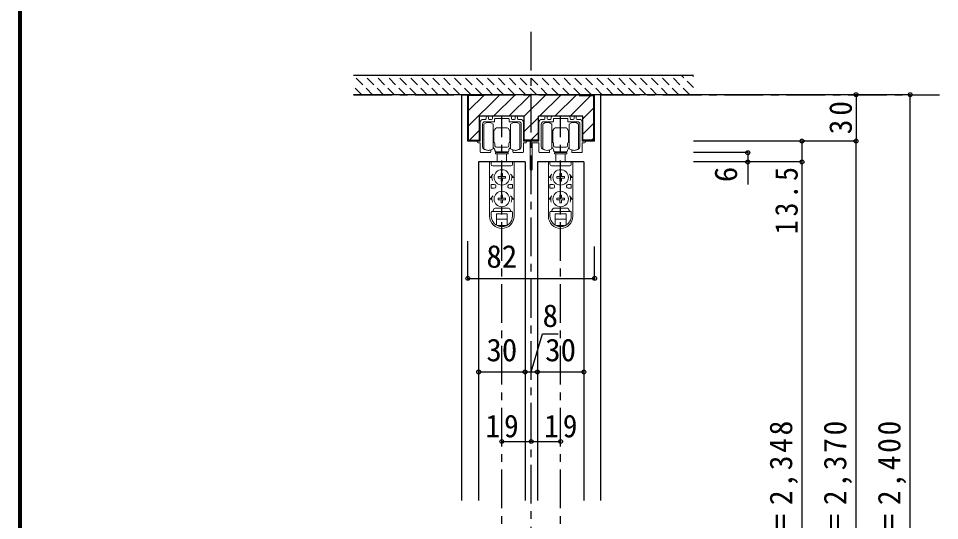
# Model space of a CAD drawing. Units: millimetres, scale not verified. Extents: x -973 to 977, y -718 to 696.
# Drawn here: x -973 to -378, y -323 to 1 of the extents above; entities that cross this region are included whole.
import ezdxf
from ezdxf.enums import TextEntityAlignment as Align

# ---------------------------------------------------------------- set-up
doc = ezdxf.new("R2010")
doc.units = ezdxf.units.MM
doc.header["$LTSCALE"] = 5
doc.header["$PDMODE"] = 32
doc.header["$PDSIZE"] = 2.5
doc.linetypes.add('CHAIN1', pattern=[8, 5, -1, 1, -1])
doc.linetypes.add('DASHED1', pattern=[1.8, 1.2, -0.6])
for name, color, linetype in [('0-1_通り芯', 4, 'CHAIN1'), ('0-4_枠', 3, 'Continuous'), ('0-6_扉', 6, 'Continuous'), ('0-B_寸法', 4, 'Continuous'), ('0-C_ハッチ', 4, 'DASHED1'), ('F-1_枠', 6, 'Continuous')]:
    doc.layers.add(name, color=color, linetype=linetype)
doc.layers.add('0-7_金物', color=7, linetype='Continuous', lineweight=18)
doc.styles.add('ＭＳ ゴシック', font='')
doc.styles.get('ＭＳ ゴシック').set_extended_font_data('MS Gothic')

# ---------------------------------------------------------------- blocks, each defined once
blk = doc.blocks.new('戸車(上吊)')
at = {"layer": '0-7_金物'}
for p, q in [((-11.601, 12.792), (-11.601, 28.792)), ((-5.601, 28.792), (-5.601, 20.792)), ((-5.601, 24.792), (-5.301, 24.792)), ((-5.101, 24.592), (-5.301, 24.792)), ((-5.101, 24.792), (-5.101, 20.792)), ((-5.001, 24.792), (-5.101, 24.792)), ((-3.501, 26.292), (-0.001, 26.292)), ((3.499, 26.292), (-0.001, 26.292)), ((4.999, 24.792), (5.099, 24.792)), ((5.099, 24.792), (5.099, 20.792)), ((5.099, 24.592), (5.299, 24.792)), ((5.599, 24.792), (5.299, 24.792)), ((5.599, 28.792), (5.599, 20.792)), ((11.599, 12.792), (11.599, 28.792)), ((-5.601, 23.292), (-5.101, 23.292)), ((-5.601, 20.792), (-5.601, 12.792)), ((-5.601, 18.292), (-5.101, 18.292)), ((-5.301, 23.292), (-5.101, 23.492)), ((-5.101, 18.092), (-5.301, 18.292)), ((-5.101, 16.792), (-5.101, 20.792)), ((5.299, 23.292), (5.099, 23.492)), ((5.599, 23.292), (5.099, 23.292)), ((5.099, 16.792), (5.099, 20.792)), ((5.099, 18.092), (5.299, 18.292)), ((5.599, 18.292), (5.099, 18.292)), ((5.599, 20.792), (5.599, 12.792)), ((-5.601, 16.792), (-5.301, 16.792)), ((-5.101, 16.992), (-5.301, 16.792)), ((-5.001, 16.792), (-5.101, 16.792)), ((-4.501, 14.792), (-4.501, 16.292)), ((-3.501, 13.792), (-0.001, 13.792)), ((3.499, 13.792), (-0.001, 13.792)), ((4.499, 14.792), (4.499, 16.292)), ((4.999, 16.792), (5.099, 16.792)), ((5.099, 16.992), (5.299, 16.792)), ((5.599, 16.792), (5.299, 16.792)), ((-4.001, 10.492), (-4.001, 9.492)), ((3.999, 10.492), (-4.001, 10.492)), ((-4.001, 9.492), (3.999, 9.492)), ((-0.001, 10.792), (-3.501, 10.792)), ((-3.001, 10.792), (-3.001, 10.492)), ((-3.001, 4.292), (-3.001, 9.492)), ((-0.001, 10.792), (3.499, 10.792)), ((2.999, 10.792), (2.999, 10.492)), ((2.999, 9.492), (2.999, 4.292)), ((3.999, 10.492), (3.999, 9.492)), ((-7.9, 4.292), (-7.9, -30.608)), ((-7.857, 4.292), (7.943, 4.292)), ((-6.9, 4.292), (-6.9, 2.792)), ((-5.9, 1.792), (5.9, 1.792)), ((6.9, 4.292), (6.9, 2.792)), ((7.9, 4.292), (7.9, -30.608)), ((-5.657, -3.708), (-7.5, -5.708)), ((-6.4, -5.708), (-7.5, -5.708)), ((-0.52, -5.188), (-2.45, -5.222)), ((-2.45, -5.222), (-2.45, -6.194)), ((-0.52, -5.188), (-0.486, -3.258)), ((0.486, -3.258), (-0.486, -3.258)), ((0.52, -5.188), (0.486, -3.258)), ((0.52, -5.188), (2.45, -5.222)), ((2.45, -6.194), (2.45, -5.222)), ((5.657, -3.708), (7.5, -5.708)), ((6.4, -5.708), (7.5, -5.708)), ((-6.9, -10.208), (-6.9, -12.708)), ((-4.9, -10.208), (-6.9, -10.208)), ((-3.9, -11.208), (-3.9, -11.708)), ((-0.52, -6.227), (-2.45, -6.194)), ((-0.52, -6.227), (-0.486, -8.158)), ((-0.486, -8.158), (0.486, -8.158)), ((0.52, -6.227), (0.486, -8.158)), ((0.52, -6.227), (2.45, -6.194)), ((3.9, -11.208), (3.9, -11.708)), ((4.9, -10.208), (6.9, -10.208)), ((6.9, -10.208), (6.9, -12.708)), ((-5.657, -17.708), (-7.5, -19.708)), ((-4.9, -12.708), (-6.9, -12.708)), ((-0.52, -19.188), (-0.486, -17.258)), ((0.486, -17.258), (-0.486, -17.258)), ((0.52, -19.188), (0.486, -17.258)), ((4.9, -12.708), (6.9, -12.708)), ((5.657, -17.708), (7.5, -19.708)), ((-6.4, -19.708), (-7.5, -19.708)), ((-0.52, -19.188), (-2.45, -19.222)), ((-2.45, -19.222), (-2.45, -20.194)), ((-0.52, -20.227), (-2.45, -20.194)), ((-0.52, -20.227), (-0.486, -22.158)), ((-0.486, -22.158), (0.486, -22.158)), ((0.52, -20.227), (0.486, -22.158)), ((0.52, -19.188), (2.45, -19.222)), ((0.52, -20.227), (2.45, -20.194)), ((2.45, -20.194), (2.45, -19.222)), ((6.4, -19.708), (7.5, -19.708)), ((-6.9, -30.608), (-6.9, -28.208)), ((-6.4, -27.708), (6.4, -27.708)), ((-4.4, -25.708), (4.4, -25.708)), ((-3.5, -29.208), (3.5, -29.208)), ((-3.5, -36.554), (-3.5, -29.208)), ((3.5, -36.554), (3.5, -29.208)), ((6.9, -30.608), (6.9, -28.208)), ((-3.5, -32.708), (3.5, -32.708)), ((-3.028, -36.808), (3.028, -36.808))]:
    blk.add_line(p, q, dxfattribs=at)
for centre in [(0, -5.708), (0, -19.708)]:
    blk.add_circle(centre, 5, dxfattribs=at)
for centre, radius, start, end in [((-8.601, 24.792), 5, 53.1301, 126.8699), ((8.599, 24.792), 5, 53.1301, 126.8699), ((-5.001, 25.292), 0.5, 270, 0), ((-3.501, 25.292), 1, 90, 180), ((3.499, 25.292), 1, 0, 90), ((4.999, 25.292), 0.5, 180, 270), ((-8.601, 16.792), 5, 233.1301, 306.8699), ((-6.501, 11.792), 2, 0, 63.25632), ((-5.001, 16.292), 0.5, 0, 90), ((-3.501, 14.792), 1, 180, 270), ((3.499, 14.792), 1, 270, 0), ((4.999, 16.292), 0.5, 90, 180), ((6.499, 11.792), 2, 116.74368, 180), ((8.599, 16.792), 5, 233.1301, 306.8699), ((-3.501, 11.792), 1, 180, 270), ((3.499, 11.792), 1, 270, 0), ((-5.9, 2.792), 1, 180, 270), ((5.9, 2.792), 1, 270, 0), ((0, -5.708), 6.4, 167.82427, 198.20996), ((0, -5.708), 6.4, 341.79004, 12.17573), ((-4.9, -11.208), 1, 0, 90), ((-4.9, -11.708), 1, 270, 0), ((4.9, -11.208), 1, 90, 180), ((4.9, -11.708), 1, 180, 270), ((0, -19.708), 6.4, 167.82427, 198.20996), ((0, -19.708), 6.4, 341.79004, 12.17573), ((-6.4, -28.208), 0.5, 90, 180), ((-6.4, -26.708), 1, 270, 0), ((-4.4, -26.708), 1, 90, 180), ((4.4, -26.708), 1, 0, 90), ((6.4, -26.708), 1, 180, 270), ((6.4, -28.208), 0.5, 0, 90), ((0, -30.808), 7.9, 180, 0), ((0, -30.608), 6.9, 180, 0)]:
    blk.add_arc(centre, radius, start, end, dxfattribs=at)
blk = doc.blocks.new('レール金物(幕板付)')
at = {"layer": '0-7_金物'}
for p, q in [((-13.092, 7.847), (-11.742, 7.847)), ((-6.042, 6.347), (-12.092, 6.347)), ((-11.242, 8.347), (-11.242, 9.347)), ((-10.742, 9.847), (-10.242, 9.847)), ((-9.742, 9.347), (-9.742, 8.347)), ((-9.242, 7.847), (-7.742, 7.847)), ((-7.242, 8.347), (-7.242, 9.347)), ((-6.742, 9.847), (4.558, 9.847)), ((-5.742, 8.047), (-5.742, 6.647)), ((3.558, 6.647), (3.558, 8.047)), ((9.908, 6.347), (3.858, 6.347)), ((5.058, 9.347), (5.058, 8.347)), ((5.558, 7.847), (7.058, 7.847)), ((7.558, 8.347), (7.558, 9.347)), ((8.058, 9.847), (8.558, 9.847)), ((9.058, 9.347), (9.058, 8.347)), ((9.558, 7.847), (10.908, 7.847)), ((-13.592, 4.847), (-13.592, -9.939)), ((11.408, -9.939), (11.408, 4.847)), ((17.308, -24.553), (17.308, -7.553)), ((18.508, -6.353), (18.508, -24.553)), ((-8.742, -13.653), (-14.592, -13.653)), ((-8.242, -12.265), (-8.242, -13.153)), ((6.058, -13.153), (6.058, -12.265)), ((6.437, -11.975), (7.679, -12.153)), ((12.408, -13.653), (6.558, -13.653))]:
    blk.add_line(p, q, dxfattribs=at)
for points in [[(3.258, 8.347), (-0.792, 8.347), (-1.092, 8.647), (-1.392, 8.347), (-5.442, 8.347)], [(-16.492, -6.153), (-15.092, -6.153), (-15.092, 5.847)], [(12.908, 5.847), (12.908, -6.153), (18.308, -6.153)], [(-15.092, -13.153), (-15.092, -7.353), (-16.492, -7.353)], [(17.108, -7.353), (12.908, -7.353), (12.908, -13.153)]]:
    blk.add_lwpolyline(points, dxfattribs=at)
for centre, radius, start, end in [((-13.092, 5.847), 2, 90, 180), ((-12.092, 4.847), 1.5, 90, 180), ((-11.742, 8.347), 0.5, 270, 0), ((-10.742, 9.347), 0.5, 90, 180), ((-10.242, 9.347), 0.5, 0, 90), ((-9.242, 8.347), 0.5, 180, 270), ((-7.742, 8.347), 0.5, 270, 0), ((-6.742, 9.347), 0.5, 90, 180), ((-6.042, 6.647), 0.3, 270, 360), ((-5.442, 8.047), 0.3, 90, 180), ((3.258, 8.047), 0.3, 360, 90), ((3.858, 6.647), 0.3, 180, 270), ((4.558, 9.347), 0.5, 360, 90), ((5.558, 8.347), 0.5, 180, 270), ((7.058, 8.347), 0.5, 270, 360), ((8.058, 9.347), 0.5, 90, 180), ((8.558, 9.347), 0.5, 360, 90), ((9.558, 8.347), 0.5, 180, 270), ((9.908, 4.847), 1.5, 0, 90), ((10.908, 5.847), 2, 0, 90), ((-16.492, -6.753), 0.6, 90, 270), ((-13.292, -9.939), 0.3, 180, 192.08406), ((-11.63, -9.583), 2, 192.08406, 228.89829), ((-9.863, -7.153), 5, 231.94944, 270), ((7.679, -7.153), 5, 270, 308.05056), ((9.446, -9.583), 2, 311.10171, 347.91594), ((11.108, -9.939), 0.3, 347.91594, 0), ((17.108, -7.553), 0.2, 360, 90), ((18.308, -6.353), 0.2, 0, 90), ((-14.592, -13.153), 0.5, 180, 270), ((-9.95, -7.112), 5.042, 270.99736, 285.28454), ((-8.742, -13.153), 0.5, 270, 0), ((-8.542, -12.265), 0.3, 360, 105.31651), ((6.358, -12.265), 0.3, 74.68349, 180), ((6.558, -13.153), 0.5, 180, 270), ((12.408, -13.153), 0.5, 270, 360), ((17.908, -24.553), 0.6, 180, 0)]:
    blk.add_arc(centre, radius, start, end, dxfattribs=at)
blk = doc.blocks.new('レール金具(全般)')
at = {"layer": '0-7_金物'}
for p, q in [((-10.65, 6.888), (-12, 6.888)), ((-10.15, 8.388), (-10.15, 7.388)), ((-9.15, 8.888), (-9.65, 8.888)), ((-8.65, 7.388), (-8.65, 8.388)), ((-6.65, 6.888), (-8.15, 6.888)), ((-6.15, 8.388), (-6.15, 7.388)), ((5.65, 8.888), (-5.65, 8.888)), ((-4.65, 5.688), (-4.65, 7.088)), ((4.65, 7.088), (4.65, 5.688)), ((6.15, 7.388), (6.15, 8.388)), ((8.15, 6.888), (6.65, 6.888)), ((8.65, 8.388), (8.65, 7.388)), ((9.65, 8.888), (9.15, 8.888)), ((10.15, 7.388), (10.15, 8.388)), ((12, 6.888), (10.65, 6.888)), ((-12.5, -10.898), (-12.5, 3.888)), ((-11, 5.388), (-4.95, 5.388)), ((4.95, 5.388), (11, 5.388)), ((12.5, 3.888), (12.5, -10.898)), ((-13.5, -14.612), (-7.65, -14.612)), ((-7.15, -14.112), (-7.15, -13.224)), ((7.15, -13.224), (7.15, -14.112)), ((7.65, -14.612), (13.5, -14.612))]:
    blk.add_line(p, q, dxfattribs=at)
for points in [[(-4.35, 7.388), (-0.3, 7.388), (0, 7.688), (0.3, 7.388), (4.35, 7.388)], [(-14, 4.888), (-14, -7.112), (-15.4, -7.112)], [(15.4, -7.112), (14, -7.112), (14, 4.888)], [(-15.4, -8.312), (-14, -8.312), (-14, -14.112)], [(14, -14.112), (14, -8.312), (15.4, -8.312)]]:
    blk.add_lwpolyline(points, dxfattribs=at)
for centre, radius, start, end in [((-12, 4.888), 2, 90, 180), ((-10.65, 7.388), 0.5, 270, 0), ((-9.65, 8.388), 0.5, 90, 180), ((-9.15, 8.388), 0.5, 0, 90), ((-8.15, 7.388), 0.5, 180, 270), ((-6.65, 7.388), 0.5, 270, 0), ((-5.65, 8.388), 0.5, 90, 180), ((-4.35, 7.088), 0.3, 90, 180), ((4.35, 7.088), 0.3, 360, 90), ((5.65, 8.388), 0.5, 360, 90), ((6.65, 7.388), 0.5, 180, 270), ((8.15, 7.388), 0.5, 270, 360), ((9.15, 8.388), 0.5, 90, 180), ((9.65, 8.388), 0.5, 360, 90), ((10.65, 7.388), 0.5, 180, 270), ((12, 4.888), 2, 0, 90), ((-11, 3.888), 1.5, 90, 180), ((-4.95, 5.688), 0.3, 270, 360), ((4.95, 5.688), 0.3, 180, 270), ((11, 3.888), 1.5, 0, 90), ((-15.4, -7.712), 0.6, 90, 270), ((-12.2, -10.898), 0.3, 180, 192.08406), ((-10.538, -10.542), 2, 192.08406, 228.89829), ((10.538, -10.542), 2, 311.10171, 347.91594), ((12.2, -10.898), 0.3, 347.91594, 0), ((15.4, -7.712), 0.6, 270, 90), ((-13.5, -14.112), 0.5, 180, 270), ((-8.771, -8.112), 5, 231.94944, 269.54933), ((-8.85, -8.112), 5, 270.45826, 285.31651), ((-7.65, -14.112), 0.5, 270, 0), ((-7.45, -13.224), 0.3, 360, 105.31651), ((7.45, -13.224), 0.3, 74.68349, 180), ((7.65, -14.112), 0.5, 180, 270), ((8.85, -8.112), 5, 254.68349, 269.54174), ((8.771, -8.112), 5, 270.45067, 308.05056), ((13.5, -14.112), 0.5, 270, 0)]:
    blk.add_arc(centre, radius, start, end, dxfattribs=at)

msp = doc.modelspace()

# ---------------------------------------------------------------- linework, layer by layer
at = {"layer": '0-1_通り芯'}
for p, q in [((-641.803, -592.363), (-641.803, -2.5)), ((-756.803, -48), (-377.803, -48)), ((-660.803, -555.5), (-660.803, -62)), ((-622.803, -555.5), (-622.803, -62))]:
    msp.add_line(p, q, dxfattribs=at)
at = {"layer": '0-4_枠', "color": 4}
for p, q in [((-686.803, -48), (-682.803, -48)), ((-686.803, -48), (-686.803, -310.448)), ((-596.803, -48), (-600.803, -48)), ((-596.803, -310.448), (-596.803, -48))]:
    msp.add_line(p, q, dxfattribs=at)
at = {"layer": '0-4_枠'}
for p, q in [((-682.803, -78), (-682.803, -48)), ((-600.803, -48), (-682.803, -48)), ((-682.303, -77.5), (-682.303, -48.5)), ((-672.803, -48.5), (-682.303, -48.5)), ((-672.803, -48.5), (-672.803, -48)), ((-610.803, -48.5), (-610.803, -48)), ((-610.803, -48.5), (-601.303, -48.5)), ((-601.303, -77.5), (-601.303, -48.5)), ((-600.803, -78), (-600.803, -48)), ((-675.203, -78), (-675.203, -62)), ((-646.403, -62), (-675.203, -62)), ((-646.403, -78), (-646.403, -62)), ((-637.203, -78), (-637.203, -62)), ((-608.403, -62), (-637.203, -62)), ((-608.403, -78), (-608.403, -62)), ((-675.203, -78), (-682.803, -78)), ((-682.303, -77.5), (-675.203, -77.5)), ((-637.203, -77.5), (-646.403, -77.5)), ((-637.203, -78), (-646.403, -78)), ((-601.303, -77.5), (-608.403, -77.5)), ((-600.803, -78), (-608.403, -78))]:
    msp.add_line(p, q, dxfattribs=at)
at = {"layer": '0-6_扉'}
for p, q in [((-645.803, -91.5), (-675.803, -91.5)), ((-675.803, -91.5), (-675.803, -310.448)), ((-645.803, -91.5), (-645.803, -310.448)), ((-607.803, -91.5), (-637.803, -91.5)), ((-637.803, -91.5), (-637.803, -310.448)), ((-607.803, -91.5), (-607.803, -310.448))]:
    msp.add_line(p, q, dxfattribs=at)
at = {"layer": '0-B_寸法', "color": 2}
for p, q in [((-635.842, -35.5), (-756.803, -35.5)), ((-536.803, -35.5), (-635.842, -35.5)), ((-536.803, -48), (-756.803, -48))]:
    msp.add_line(p, q, dxfattribs=at)
at = {"layer": '0-B_寸法', "linetype": 'DASHED1'}
for p, q in [((-744.345, -48), (-756.803, -35.542)), ((-737.274, -48), (-749.774, -35.5)), ((-730.203, -48), (-742.703, -35.5)), ((-723.132, -48), (-735.632, -35.5)), ((-716.061, -48), (-728.561, -35.5)), ((-708.99, -48), (-721.49, -35.5)), ((-701.919, -48), (-714.419, -35.5)), ((-694.847, -48), (-707.347, -35.5)), ((-687.776, -48), (-700.276, -35.5)), ((-680.705, -48), (-693.205, -35.5)), ((-673.634, -48), (-686.134, -35.5)), ((-666.563, -48), (-679.063, -35.5)), ((-659.492, -48), (-671.992, -35.5)), ((-652.421, -48), (-664.921, -35.5)), ((-645.35, -48), (-657.85, -35.5)), ((-638.279, -48), (-650.779, -35.5)), ((-631.208, -48), (-643.708, -35.5)), ((-624.137, -48), (-636.637, -35.5)), ((-617.066, -48), (-629.566, -35.5)), ((-609.995, -48), (-622.495, -35.5)), ((-602.924, -48), (-615.424, -35.5)), ((-595.853, -48), (-608.353, -35.5)), ((-588.781, -48), (-601.281, -35.5)), ((-581.71, -48), (-594.21, -35.5)), ((-574.639, -48), (-587.139, -35.5)), ((-567.568, -48), (-580.068, -35.5)), ((-560.497, -48), (-572.997, -35.5)), ((-553.426, -48), (-565.926, -35.5)), ((-546.355, -48), (-558.855, -35.5)), ((-539.284, -48), (-551.784, -35.5)), ((-536.803, -43.41), (-544.713, -35.5)), ((-536.803, -36.339), (-537.642, -35.5)), ((-751.416, -48), (-756.803, -42.613))]:
    msp.add_line(p, q, dxfattribs=at)
at = {"layer": '0-B_寸法'}
for p, q in [((-396.803, -48), (-536.803, -48)), ((-431.803, -48), (-431.803, -78)), ((-396.803, -555.5), (-396.803, -48)), ((-431.803, -78), (-536.803, -78)), ((-466.803, -78), (-466.803, -91.5)), ((-431.803, -552.5), (-431.803, -78)), ((-501.803, -85.5), (-536.803, -85.5)), ((-501.803, -85.5), (-501.803, -106.042)), ((-466.803, -91.5), (-536.803, -91.5)), ((-466.803, -91.5), (-466.803, -547)), ((-682.803, -166.804), (-682.803, -142.746)), ((-600.803, -166.804), (-600.803, -146.246)), ((-682.803, -166.804), (-600.803, -166.804)), ((-675.803, -227.312), (-607.803, -227.312)), ((-660.803, -272.312), (-641.803, -272.312)), ((-641.803, -272.312), (-622.803, -272.312))]:
    msp.add_line(p, q, dxfattribs=at)
msp.add_lwpolyline([(-641.803, -227.312), (-634.593, -202.634), (-624.324, -202.634)], dxfattribs=at)
at = {"layer": '0-B_寸法', "color": 7}
for p in [(-431.803, -48), (-396.803, -48), (-466.803, -78), (-431.803, -78), (-501.803, -85.5), (-501.803, -91.5), (-466.803, -91.5), (-682.803, -166.804), (-600.803, -166.804), (-675.803, -227.312), (-645.803, -227.312), (-637.803, -227.312), (-607.803, -227.312), (-660.803, -272.312), (-641.803, -272.312), (-622.803, -272.312)]:
    msp.add_point(p, dxfattribs=at)
at = {"layer": '0-C_ハッチ', "linetype": 'Continuous'}
for p, q in [((-682.303, -58.271), (-672.032, -48)), ((-682.303, -68.171), (-662.132, -48)), ((-666.233, -62), (-652.233, -48)), ((-656.333, -62), (-642.333, -48)), ((-646.434, -62), (-632.434, -48)), ((-636.534, -62), (-622.534, -48)), ((-626.635, -62), (-612.635, -48)), ((-616.735, -62), (-603.235, -48.5)), ((-608.403, -63.567), (-601.303, -56.467)), ((-646.403, -71.869), (-637.203, -62.669)), ((-675.203, -70.97), (-681.733, -77.5)), ((-608.403, -73.467), (-601.303, -66.367)), ((-642.135, -77.5), (-637.203, -72.568)), ((-601.303, -76.266), (-602.537, -77.5))]:
    msp.add_line(p, q, dxfattribs=at)
at = {"layer": 'F-1_枠'}
for p, q in [((-973.347, 695.833), (-973.347, -700.833)), ((-972.514, 695.833), (-972.514, -700.833)), ((-971.68, 695.833), (-971.68, -700.833))]:
    msp.add_line(p, q, dxfattribs=at)

# ---------------------------------------------------------------- block references
at = {"layer": '0-7_金物'}
for name, p in [('レール金具(全般)', (-660.803, -70.888)), ('戸車(上吊)', (-660.802, -95.792)), ('戸車(上吊)', (-622.802, -95.792))]:
    msp.add_blockref(name, p, dxfattribs=at)
at = {"layer": '0-7_金物', "xscale": -1}
msp.add_blockref('レール金物(幕板付)', (-623.895, -71.847), dxfattribs=at)

# ---------------------------------------------------------------- texts
at = {"layer": '0-B_寸法', "color": 7, "style": 'ＭＳ ゴシック'}
msp.add_text('6', height=14.66, rotation=90, dxfattribs=at).set_placement((-504.303, -104.565), align=Align.BOTTOM_LEFT)
for s, p in [('82', (-670.803, -164.304)), ('8', (-634.459, -202.634)), ('30', (-670.803, -224.812)), ('30', (-632.803, -224.812))]:
    msp.add_text(s, height=14.66, dxfattribs=at).set_placement(p, align=Align.BOTTOM_LEFT)
at = {"layer": '0-B_寸法', "color": 7, "char_height": 14.66, "attachment_point": 7, "rotation": 90, "style": 'ＭＳ ゴシック'}
for s, insert in [('\\T1.27;\\W0.95;30', (-434.303, -73.625)), ('\\T1.28;\\W0.9;13.5', (-469.303, -138.25)), ('\\T1.19;\\W0.95;ＤＨ＝2,348', (-469.303, -381.25)), ('\\T1.19;\\W0.95;枠内＝2,370', (-434.303, -381.25)), ('\\T1.19;\\W0.95;枠外＝2,400', (-399.303, -381.25))]:
    msp.add_mtext(s, dxfattribs=dict(at, insert=insert))
at = {"layer": '0-B_寸法', "color": 7, "char_height": 14.66, "attachment_point": 7, "style": 'ＭＳ ゴシック'}
for insert in [(-671.428, -269.812), (-633.428, -269.812)]:
    msp.add_mtext('\\T1.27;\\W0.95;19', dxfattribs=dict(at, insert=insert))

doc.saveas('drawing.dxf')
